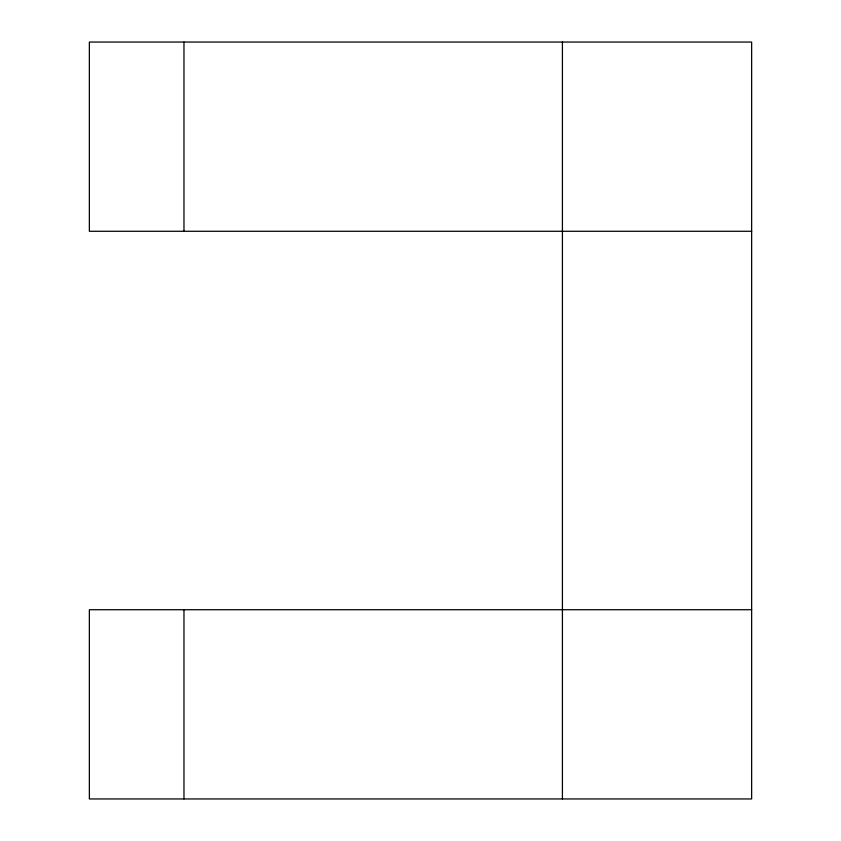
<?xml version="1.0" encoding="UTF-8"?>
<svg xmlns="http://www.w3.org/2000/svg" width="841" height="841" viewBox="0 0 841 841"><rect width="100%" height="100%" fill="white"/><g stroke="black" fill="none" stroke-linecap="round" stroke-linejoin="round"><path stroke-width="1.26" d="M751.644 231.275L89.356 231.275L89.356 42.05L751.644 42.05L751.644 798.95L89.356 798.95L89.356 609.725L751.644 609.725M562.419 42.05L562.419 798.95M183.969 42.05L183.969 231.275M183.969 609.725L183.969 798.95"/></g></svg>
